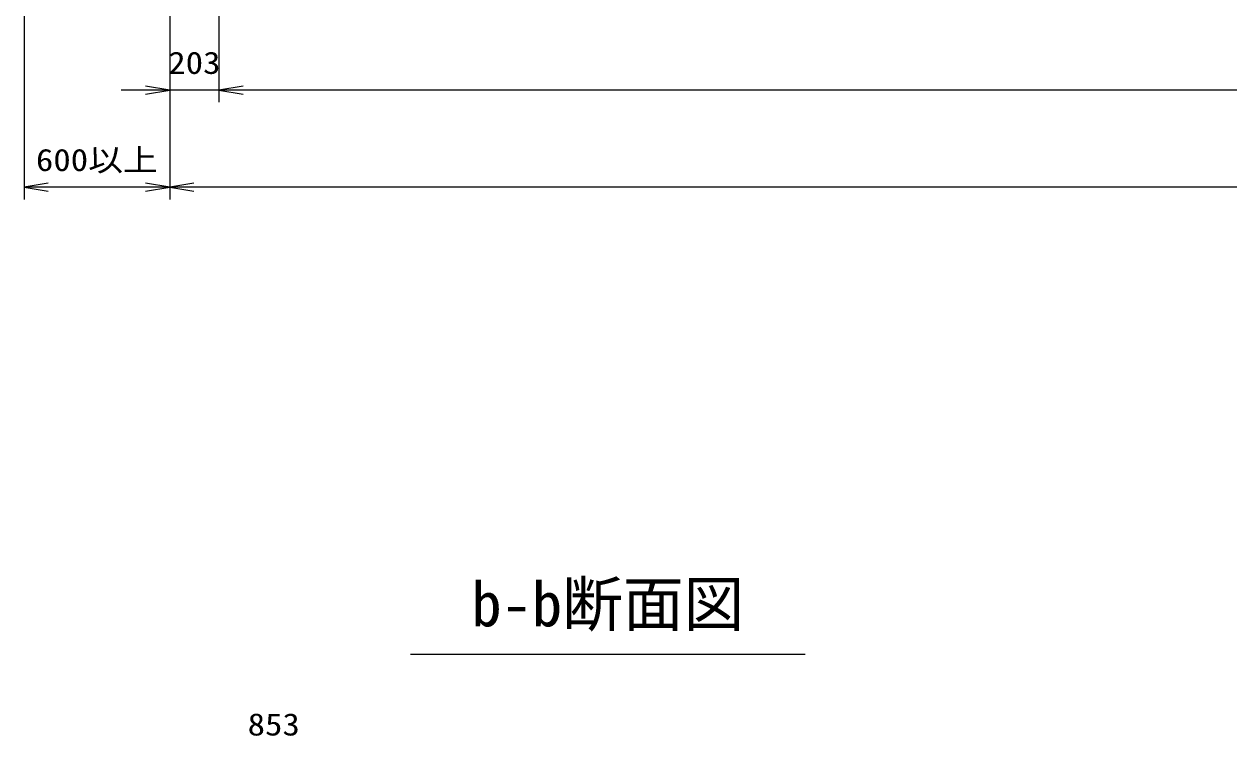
# Model space of a CAD drawing. Units: millimetres at full size; details may follow other scales. Extents: x 47000 to 89000, y 0 to 29700.
# Drawn here: x 66062 to 71026, y 16240 to 19171 of the extents above; entities that cross this region are included whole.
import ezdxf
from ezdxf.enums import TextEntityAlignment as Align

# ---------------------------------------------------------------- set-up
doc = ezdxf.new("R2010")
doc.units = ezdxf.units.MM
doc.header["$LTSCALE"] = 100
doc.layers.add('寸法', color=6, linetype='Continuous', lineweight=13)
doc.layers.add('文字', color=2, linetype='Continuous', lineweight=13)
doc.styles.add('ＭＳ ゴシック', font='')
doc.styles.get('ＭＳ ゴシック').set_extended_font_data('MS Gothic')

# ---------------------------------------------------------------- blocks, each defined once
blk = doc.blocks.new('open_arrow')
at = {"color": 0, "linetype": 'Continuous', "lineweight": -2}
blk.add_lwpolyline([(7.5, 1.25), (0, 0), (7.5, -1.25)], dxfattribs=at)

msp = doc.modelspace()

# ---------------------------------------------------------------- linework, layer by layer
at = {"layer": '寸法'}
for p, q in [((66062, 20249), (66062, 18449)), ((66662, 20249), (66662, 18449)), ((66662, 20249), (66662, 18849)), ((66662, 20249), (66662, 18449)), ((66865, 20249), (66865, 18849)), ((66865, 20249), (66865, 18849)), ((67065, 18899), (66462, 18899)), ((82374, 18899), (66865, 18899)), ((66662, 18499), (66062, 18499)), ((82577, 18499), (66662, 18499))]:
    msp.add_line(p, q, dxfattribs=at)
at = {"layer": '文字'}
msp.add_line((69279.5, 16575), (67654.5, 16575), dxfattribs=at)

# ---------------------------------------------------------------- block references
at = {"layer": '寸法', "xscale": 13.3, "yscale": 13.3, "rotation": 180}
for p in [(66662, 18899), (66662, 18499)]:
    msp.add_blockref('open_arrow', p, dxfattribs=at)
at = {"layer": '寸法', "xscale": 13.3, "yscale": 13.3}
for p in [(66865, 18899), (66865, 18899), (66062, 18499), (66662, 18499)]:
    msp.add_blockref('open_arrow', p, dxfattribs=at)

# ---------------------------------------------------------------- texts
at = {"layer": '寸法', "style": 'ＭＳ ゴシック', "width": 1.15}
for s, p in [('203', (66763.5, 19011.5)), ('600以上', (66362, 18611.5)), ('853', (67090.5, 16287.5))]:
    msp.add_text(s, height=91.64, dxfattribs=at).set_placement(p, align=Align.MIDDLE_CENTER)
at = {"layer": '文字', "style": 'ＭＳ ゴシック'}
msp.add_text('b-b断面図', height=183.3, dxfattribs=at).set_placement((68467, 16875), align=Align.TOP_CENTER)

doc.saveas('drawing.dxf')
